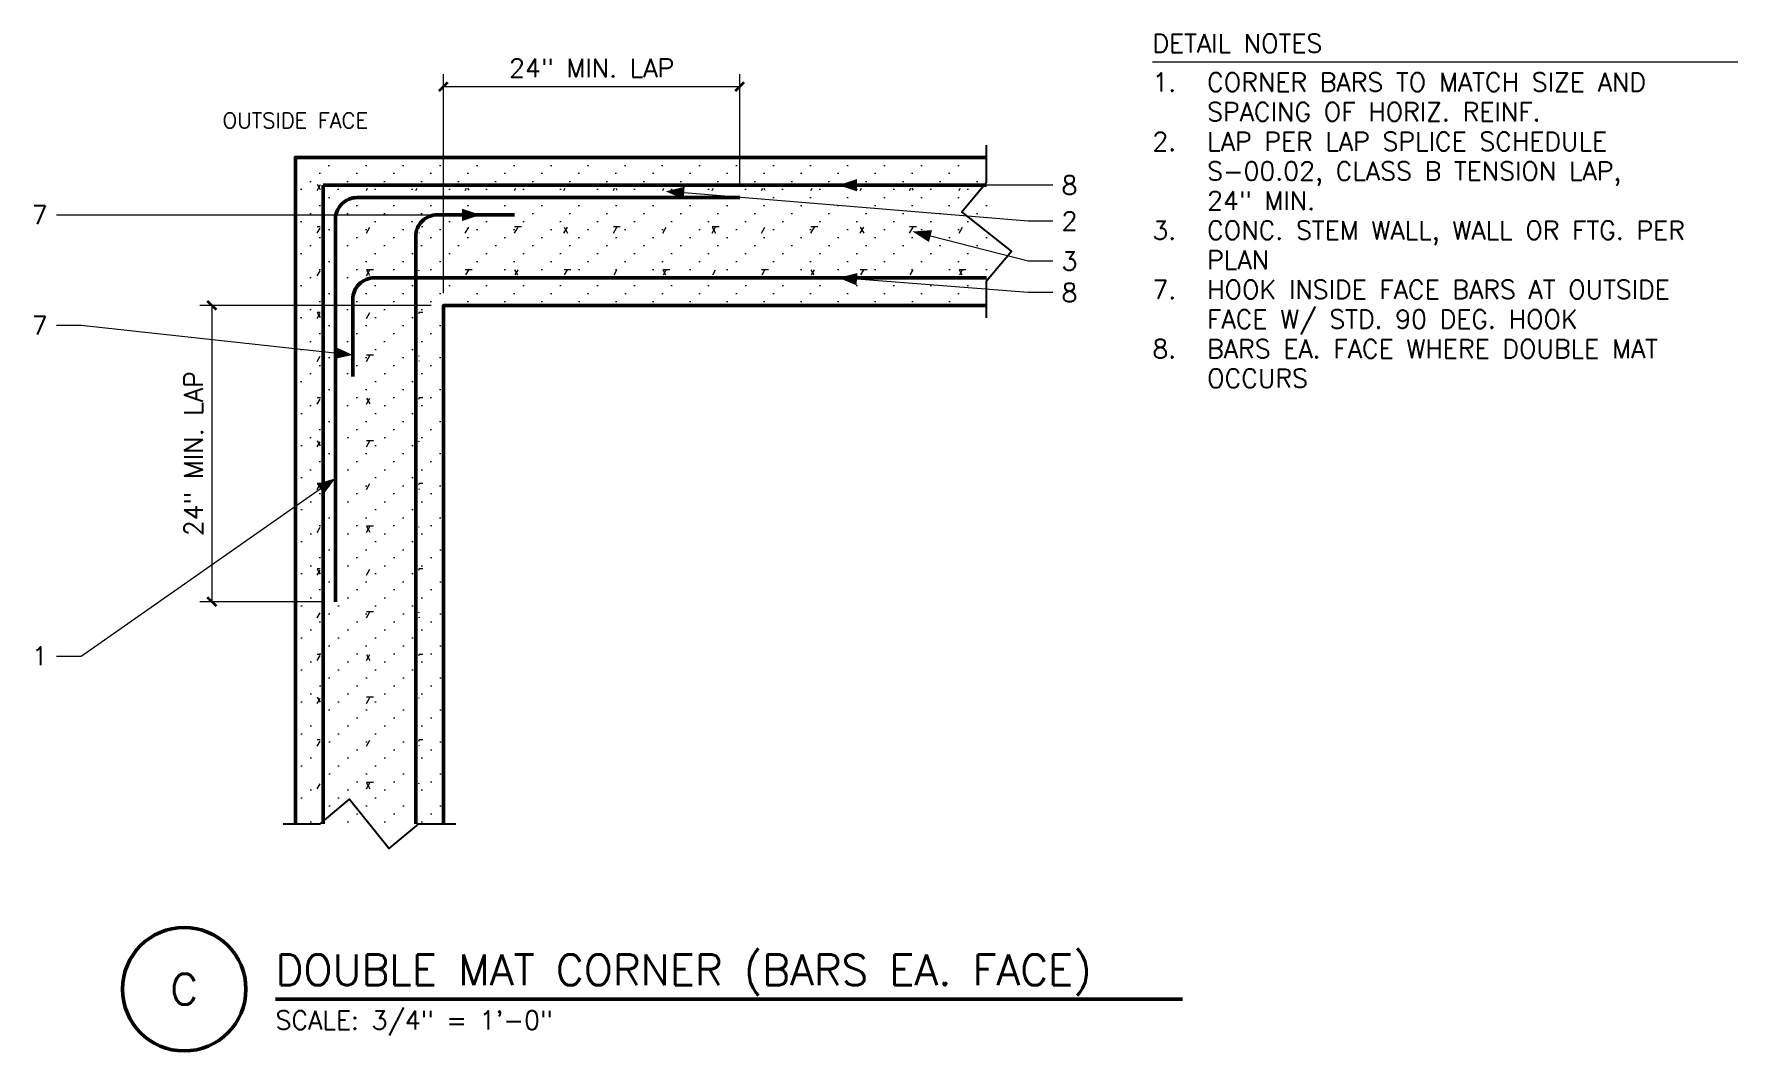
# Model space of a CAD drawing. Header units: inches. Extents: x 379 to 517, y -24 to 58.
import ezdxf
from ezdxf.enums import TextEntityAlignment as Align

# ---------------------------------------------------------------- set-up
doc = ezdxf.new("R2010")
doc.units = ezdxf.units.IN
doc.header["$MEASUREMENT"] = 0
for name, color, linetype, lineweight in [('S-ANNO-DIMS', 7, 'CONTINUOUS', 13), ('S-ANNO-NOTE', 7, 'CONTINUOUS', 18), ('S-ANNO-TTLB', 7, 'CONTINUOUS', 50), ('S-DETL-BRKL', 7, 'CONTINUOUS', 25), ('S-DETL-CUT', 7, 'CONTINUOUS', 50), ('S-DETL-PATT', 7, 'CONTINUOUS', 9), ('S-DETL-REBR', 7, 'CONTINUOUS', 50)]:
    doc.layers.add(name, color=color, linetype=linetype, lineweight=lineweight)
doc.styles.add('KERF', font='romans.shx')
pattern_1 = [(0, (0, 0), (1.4992, 1.2976), [0, -3]), (0, (0.752, 0.64), (1.4992, 1.2976), [0, -3]), (60, (1.76, 0.32), (4, 3.464), [0.56, -7.44]), (180, (2.32, 0.8), (4, 3.464), [0.56, -7.44]), (300, (1.76, 0.8), (4, 3.464), [0.56, -7.44])]

msp = doc.modelspace()

# ---------------------------------------------------------------- hatches: boundary and pattern name
at = {"layer": 'S-ANNO-NOTE', "lineweight": 50}
for points in [[(430, 45.25), (431.454277, 44.629454), (431.535749, 45.62613)], [(444, 45.75), (445.5, 45.25), (445.5, 46.25)], [(415, 43.35), (413.5, 43.85), (413.5, 42.85)], [(450, 42), (451.328808, 41.143105), (451.577183, 42.111769)], [(444, 38.25), (445.456499, 37.634687), (445.534387, 38.63165)], [(404.65, 32), (403.213038, 32.659652), (403.104639, 31.665544)], [(403.25, 22), (401.734025, 21.550756), (402.306767, 20.73102)]]:
    msp.add_hatch(color=256, dxfattribs=at).paths.add_polyline_path(points)
at = {"layer": 'S-DETL-PATT', "lineweight": 9}
h = msp.add_hatch(dxfattribs=at)
h.set_pattern_fill('KERF-CONC', color=256, style=0)
h.set_pattern_definition(pattern_1)
h.paths.add_polyline_path([(402.25, 45.75), (402.25, 46), (456, 46), (456, 48), (400, 48), (400, -6), (402, -6), (402, 45.75)])
h = msp.add_hatch(dxfattribs=at)
h.set_pattern_fill('KERF-CONC', color=256, style=0)
h.set_pattern_definition(pattern_1)
h.paths.add_polyline_path([(409.5, 38), (406.4, 38), (406.165348, 37.981533), (405.936475, 37.926585), (405.719014, 37.83651), (405.518322, 37.713525), (405.33934, 37.56066), (405.186475, 37.381678), (405.06349, 37.180986), (404.973415, 36.963525), (404.918467, 36.734652), (404.9, 36.5), (404.9, 30.25), (404.4, 30.25), (404.4, 36.5), (404.41711, 36.761052), (404.468148, 37.017638), (404.552241, 37.265367), (404.667949, 37.5), (404.813293, 37.717523), (404.985786, 37.914214), (405.182477, 38.086707), (405.4, 38.232051), (405.634633, 38.347759), (405.882362, 38.431852), (406.138948, 38.48289), (406.4, 38.5), (409.5, 38.5), (409.5, 41.6), (409.51711, 41.861052), (409.568148, 42.117638), (409.652241, 42.365367), (409.767949, 42.6), (409.913293, 42.817523), (410.085786, 43.014214), (410.282477, 43.186707), (410.5, 43.332051), (410.734633, 43.447759), (410.982362, 43.531852), (411.238948, 43.58289), (411.5, 43.6), (417.75, 43.6), (417.75, 43.1), (411.5, 43.1), (411.265348, 43.081533), (411.036475, 43.026585), (410.819014, 42.93651), (410.618322, 42.813525), (410.43934, 42.66066), (410.286475, 42.481678), (410.16349, 42.280986), (410.073415, 42.063525), (410.018467, 41.834652), (410, 41.6), (410, 38.5), (456, 38.5), (456, 45.5), (402.5, 45.5), (402.5, -6), (409.5, -6)])
h.paths.add_polyline_path([(403.5, 43), (403.5, 12), (403, 12), (403, 43), (403.01711, 43.261052), (403.068148, 43.517638), (403.152241, 43.765367), (403.267949, 44), (403.413293, 44.217523), (403.585786, 44.414214), (403.782477, 44.586707), (404, 44.732051), (404.234633, 44.847759), (404.482362, 44.931852), (404.738948, 44.98289), (405, 45), (436, 45), (436, 44.5), (405, 44.5), (404.765348, 44.481533), (404.536475, 44.426585), (404.319014, 44.33651), (404.118322, 44.213525), (403.93934, 44.06066), (403.786475, 43.881678), (403.66349, 43.680986), (403.573415, 43.463525), (403.518467, 43.234652)], flags=0)
h = msp.add_hatch(dxfattribs=at)
h.set_pattern_fill('KERF-CONC', color=256, style=0)
h.set_pattern_definition(pattern_1)
h.paths.add_polyline_path([(412, -6), (412, 36), (456, 36), (456, 38), (410, 38), (410, -6)])

# ---------------------------------------------------------------- linework, layer by layer
at = {"layer": 'S-ANNO-DIMS', "lineweight": 13}
for points in [[(412, 37), (412, 54.75)], [(436, 45.75), (436, 54.75)], [(412, 53.75), (436, 53.75)], [(411, 36), (392.25, 36)], [(393.25, 12), (393.25, 36)], [(402.25, 12), (392.25, 12)]]:
    msp.add_lwpolyline(points, dxfattribs=at)
at = {"layer": 'S-ANNO-NOTE', "lineweight": 18}
for points in [[(469.428571, 55.75), (516.857143, 55.75)], [(461.36, 45.75), (459.36, 45.75), (445.5, 45.75)], [(461.36, 42.85), (459.36, 42.85), (431.495013, 45.127792)], [(380.64, 43.35), (382.64, 43.35), (413.5, 43.35)], [(461.36, 39.6), (459.36, 39.6), (451.452996, 41.627437)], [(461.36, 37.05), (459.36, 37.05), (445.495443, 38.133168)], [(380.64, 34.4), (382.64, 34.4), (403.158839, 32.162598)], [(380.64, 7.6), (382.64, 7.6), (402.020396, 21.140888)]]:
    msp.add_lwpolyline(points, dxfattribs=at)
at = {"layer": 'S-ANNO-TTLB', "lineweight": 50}
msp.add_lwpolyline([(386, -19.4, 1), (396, -19.4, 1)], format="xyb", close=True, dxfattribs=at)
msp.add_lwpolyline([(398.4, -20.2), (471.852381, -20.2)], dxfattribs=at)
at = {"layer": 'S-DETL-BRKL', "lineweight": 25}
for points in [[(456, 35), (456, 38), (458, 40.4), (454, 43.6), (456, 46), (456, 49)], [(399, -6), (402, -6), (404.4, -4), (407.6, -8), (410, -6), (413, -6)]]:
    msp.add_lwpolyline(points, dxfattribs=at)
at = {"layer": 'S-DETL-CUT', "lineweight": 35}
for points in [[(411.646447, 53.396447), (412.353553, 54.103553)], [(435.646447, 53.396447), (436.353553, 54.103553)], [(393.603553, 35.646447), (392.896447, 36.353553)], [(393.603553, 11.646447), (392.896447, 12.353553)]]:
    msp.add_lwpolyline(points, dxfattribs=at)
at = {"layer": 'S-DETL-CUT', "lineweight": 50}
for points in [[(456, 48), (400, 48), (400, -6)], [(412, -6), (412, 36), (456, 36)]]:
    msp.add_lwpolyline(points, dxfattribs=at)
at = {"layer": 'S-DETL-REBR', "lineweight": 50}
for points in [[(456, 45.75), (402.25, 45.75)], [(402.25, -6), (402.25, 45.75)]]:
    msp.add_lwpolyline(points, dxfattribs=at)
for points in [[(403.25, 12), (403.25, 43, -0.414214), (405, 44.75), (436, 44.75)], [(409.75, -6), (409.75, 41.6, -0.414214), (411.5, 43.35), (417.75, 43.35)], [(456, 38.25), (406.4, 38.25, 0.414214), (404.65, 36.5), (404.65, 30.25)]]:
    msp.add_lwpolyline(points, format="xyb", dxfattribs=at)

# ---------------------------------------------------------------- texts
at = {"layer": 'S-ANNO-DIMS', "lineweight": 13, "style": 'KERF'}
msp.add_text('24" MIN. LAP', height=1.5, dxfattribs=at).set_placement((424, 54.5), align=Align.CENTER)
msp.add_text('24" MIN. LAP', height=1.5, rotation=90, dxfattribs=at).set_placement((392.5, 24), align=Align.CENTER)
at = {"layer": 'S-ANNO-NOTE', "lineweight": 18, "style": 'KERF'}
for s, p in [('DETAIL NOTES', (469.428571, 56.5)), ('1.', (469.428571, 53.35)), ('CORNER BARS TO MATCH SIZE AND', (473.857143, 53.35)), ('SPACING OF HORIZ. REINF.', (473.857143, 50.95)), ('2.', (469.428571, 48.55)), ('LAP PER LAP SPLICE SCHEDULE', (473.857143, 48.55)), ('S-00.02, CLASS B TENSION LAP,', (473.857143, 46.15)), ('24" MIN.', (473.857143, 43.75)), ('3.', (469.428571, 41.35)), ('CONC. STEM WALL, WALL OR FTG. PER', (473.857143, 41.35)), ('PLAN', (473.857143, 38.95)), ('7.', (469.428571, 36.55)), ('HOOK INSIDE FACE BARS AT OUTSIDE', (473.857143, 36.55)), ('FACE W/ STD. 90 DEG. HOOK', (473.857143, 34.15)), ('8.', (469.428571, 31.75)), ('BARS EA. FACE WHERE DOUBLE MAT', (473.857143, 31.75)), ('OCCURS', (473.857143, 29.35))]:
    msp.add_text(s, height=1.5, dxfattribs=at).set_placement(p)
for s, height, p in [('OUTSIDE FACE', 1.25, (400, 51)), ('8', 1.5, (462.714286, 45.75)), ('7', 1.5, (379.285714, 43.35)), ('2', 1.5, (462.714286, 42.85)), ('3', 1.5, (462.714286, 39.6)), ('8', 1.5, (462.714286, 37.05)), ('7', 1.5, (379.285714, 34.4)), ('1', 1.5, (379.285714, 7.6))]:
    msp.add_text(s, height=height, dxfattribs=at).set_placement(p, align=Align.MIDDLE_CENTER)
at = {"layer": 'S-ANNO-TTLB', "lineweight": 50, "style": 'KERF'}
msp.add_text('DOUBLE MAT CORNER (BARS EA. FACE)', height=2.5, dxfattribs=at).set_placement((398.4, -19.08))
msp.add_text('C', height=2.5, dxfattribs=at).set_placement((391, -19.4), align=Align.MIDDLE_CENTER)
at = {"layer": 'S-ANNO-TTLB', "lineweight": 18, "style": 'KERF'}
msp.add_text('SCALE: 3/4" = 1\'-0"', height=1.5, dxfattribs=at).set_placement((398.4, -22.66))

doc.saveas('drawing.dxf')
